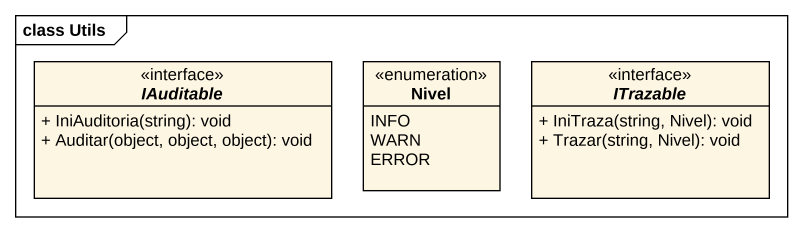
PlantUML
@startuml
mainframe class Utils
hide circle
hide empty members
skinparam classAttributeIconSize 0
interface IAuditable {
  + IniAuditoria(string): void
  + Auditar(object, object, object): void
}
enum Nivel {
  INFO
  WARN
  ERROR
}
interface ITrazable {
  + IniTraza(string, Nivel): void
  + Trazar(string, Nivel): void
}
@enduml
